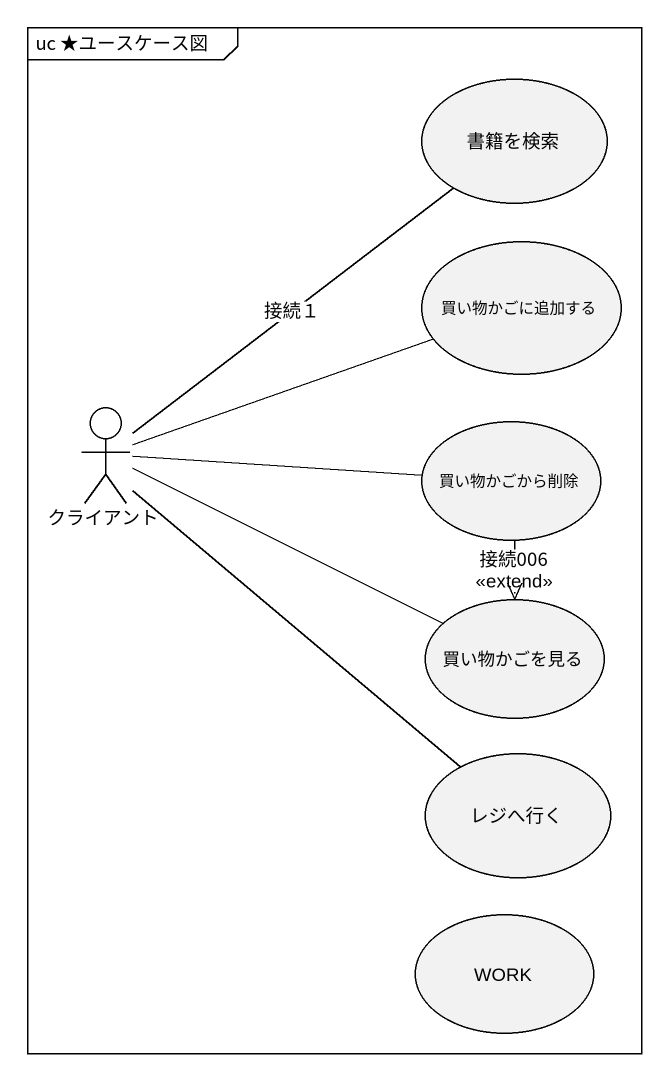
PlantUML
@startuml
mainframe uc ★ユースケース図
usecase 書籍を検索
usecase 買い物かごに追加する
actor クライアント
usecase 買い物かごから削除
usecase 買い物かごを見る
usecase レジへ行く
usecase WORK
クライアント -up- 書籍を検索 : 接続１
クライアント -right- 買い物かごに追加する
クライアント -right- 買い物かごから削除
クライアント -right- 買い物かごを見る
クライアント -- レジへ行く
買い物かごから削除 ..> 買い物かごを見る : 接続006\n<<extend>>
@enduml
